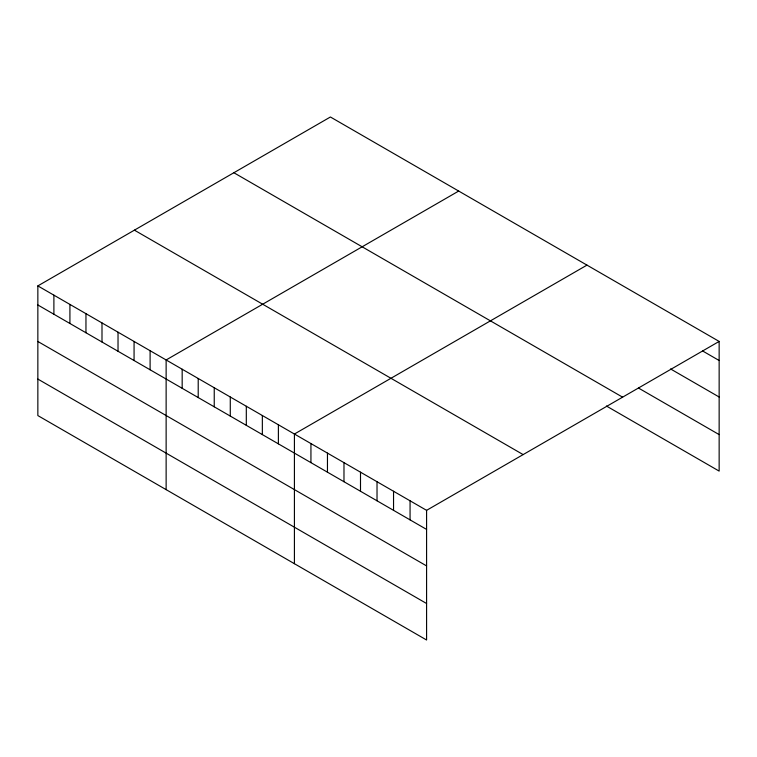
<?xml version="1.0" encoding="UTF-8"?>
<svg xmlns="http://www.w3.org/2000/svg" width="757" height="757" viewBox="0 0 757 757"><rect width="100%" height="100%" fill="white"/><g stroke="black" fill="none" stroke-linecap="round" stroke-linejoin="round"><path stroke-width="1.14" d="M37.85 285.9L426.588 510.341L426.588 640.006L37.85 415.574L37.85 285.9L330.412 116.994L719.15 341.426L719.15 471.1L606.414 406.017M458.695 191.057L166.133 359.963L166.133 489.637M586.978 265.12L294.416 434.026L294.416 563.7M426.588 510.341L719.15 341.426M702.628 350.974L719.15 360.512M670.56 368.952L719.15 397.009M638.482 388.038L719.15 434.603M233.866 172.728L622.604 397.17M134.396 230.156L523.134 454.597M37.85 304.976L426.588 529.417M37.85 341.473L426.588 565.914M37.85 379.077L426.588 603.509M410.067 500.803L410.067 519.879M393.545 491.255L393.545 510.341M377.024 481.717L377.024 500.803M360.502 472.179L360.502 491.265M343.981 462.641L343.981 481.726M327.459 453.102L327.459 472.188M310.938 443.564L310.938 462.65M278.387 424.772L278.387 443.848M262.348 415.508L262.348 434.594M246.309 406.254L246.309 425.339M230.279 396.999L230.279 416.076M214.24 387.735L214.24 406.821M198.211 378.481L198.211 397.557M182.172 369.217L182.172 388.303M150.104 350.709L150.104 369.785M134.065 341.445L134.065 360.531M118.026 332.191L118.026 351.267M101.996 322.927L101.996 342.013M85.957 313.672L85.957 332.758M69.918 304.418L69.918 323.494M53.889 295.154L53.889 314.24"/></g></svg>
